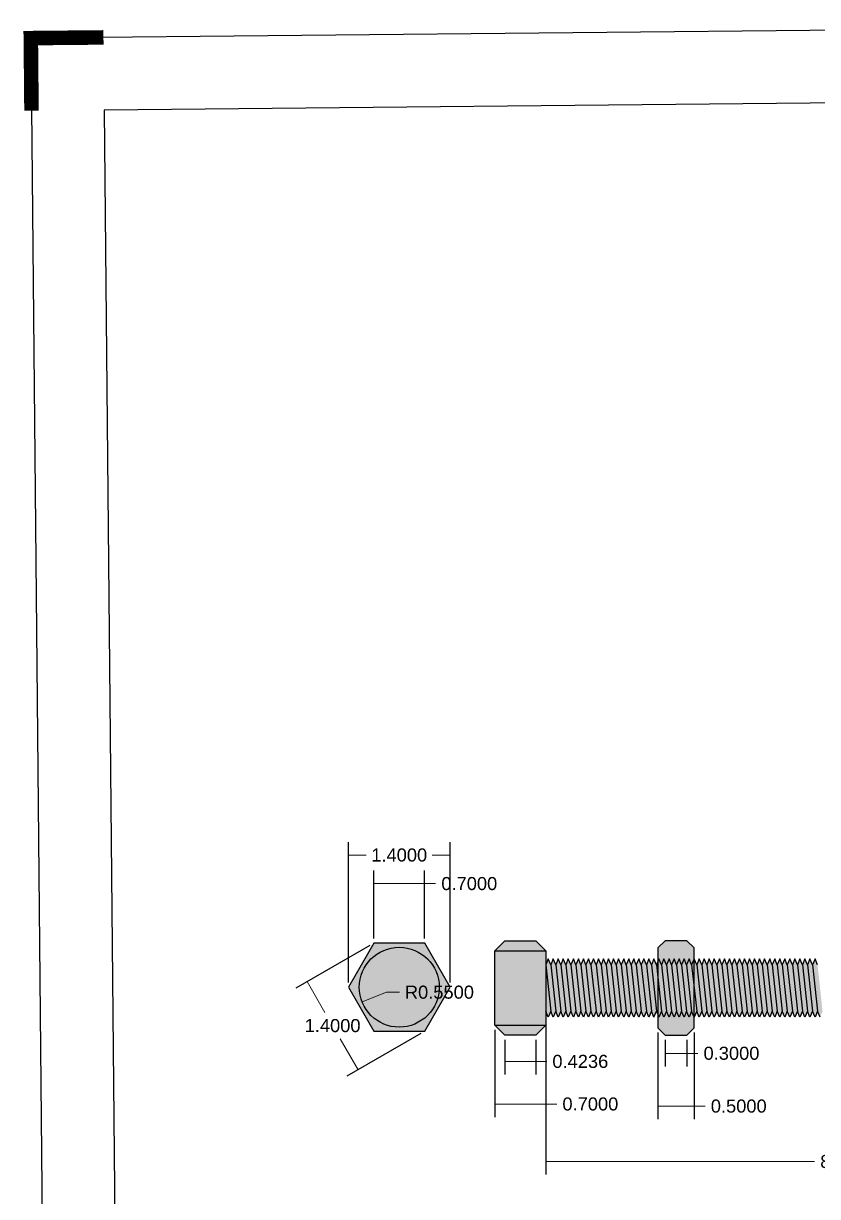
# Model space of a CAD drawing. Header units: centimetres. Extents: x 6.3 to 42.6, y 4.1 to 38.4.
# Drawn here: x 21.15 to 32.08, y 22.16 to 38.31 of the extents above; entities that cross this region are included whole.
import ezdxf

# ---------------------------------------------------------------- set-up
doc = ezdxf.new("R2010")
doc.units = ezdxf.units.CM
doc.header["$MEASUREMENT"] = 0
doc.linetypes.add('ACAD_ISO02W100', pattern=[15, 12, -3])
doc.styles.add('Annotative', font='arial.ttf')
doc.dimstyles.new('Copy of Standard', dxfattribs={"dimtxt": 0.18, "dimasz": 0.15, "dimexe": 0.18, "dimexo": 0.0625, "dimgap": 0.09, "dimtad": 0, "dimtih": 1, "dimtoh": 1, "dimdec": 4, "dimzin": 0, "dimdsep": 46, "dimtxsty": 'Annotative', "dimblk": 'NONE', "dimcen": 0.09, "dimclrd": 256, "dimclre": 256, "dimclrt": 256, "dimadec": 0, "dimazin": 0, "dimtfac": 1, "dimtdec": 4, "dimtofl": 0, "dimtmove": 0, "dimatfit": 3, "dimldrblk": 'NONE', "dimfxl": 1, "dimtfillclr": 5, "dimtolj": 1, "dimtzin": 0, "dimlwd": 13, "dimarcsym": 0})

# ---------------------------------------------------------------- blocks, each defined once
blk = doc.blocks.new('*D10')
at = {"color": 133, "lineweight": -2, "transparency": 16777216}
for p, q in [((28.336, 24.649), (28.336, 22.461)), ((36.336, 24.568), (36.336, 22.461))]:
    blk.add_line(p, q, dxfattribs=at)
at = {"color": 21, "lineweight": 13, "transparency": 16777216}
for p, q in [((28.336, 22.641), (32.034, 22.641)), ((36.336, 22.641), (32.96, 22.641))]:
    blk.add_line(p, q, dxfattribs=at)
at = {"layer": 'Defpoints', "color": 0, "lineweight": -3, "transparency": 16777216}
for p in [(28.336, 24.711), (36.336, 24.631), (36.336, 22.641)]:
    blk.add_point(p, dxfattribs=at)
at = {"color": 13, "transparency": 16777216, "insert": (32.497, 22.641), "char_height": 0.18, "attachment_point": 5, "style": 'Annotative'}
blk.add_mtext('\\A1;8.0000', dxfattribs=at)
blk = doc.blocks.new('_None')
blk = doc.blocks.new('*D12')
at = {"color": 133, "lineweight": -2, "transparency": 16777216}
for p, q in [((27.636, 24.456), (27.636, 23.253)), ((28.336, 24.456), (28.336, 23.253))]:
    blk.add_line(p, q, dxfattribs=at)
at = {"color": 21, "lineweight": 13, "transparency": 16777216}
for p, q in [((27.636, 23.433), (28.336, 23.433)), ((28.336, 23.433), (28.486, 23.433))]:
    blk.add_line(p, q, dxfattribs=at)
at = {"layer": 'Defpoints', "color": 0, "lineweight": -3, "transparency": 16777216}
for p in [(27.636, 24.519), (28.336, 24.519), (28.336, 23.433)]:
    blk.add_point(p, dxfattribs=at)
at = {"color": 13, "transparency": 16777216, "insert": (28.949, 23.433), "char_height": 0.18, "attachment_point": 5, "style": 'Annotative'}
blk.add_mtext('\\A1;0.7000', dxfattribs=at)
blk = doc.blocks.new('*D13')
at = {"color": 133, "lineweight": -2, "transparency": 16777216}
for p, q in [((29.978, 24.319), (29.978, 23.951)), ((30.278, 24.319), (30.278, 23.951))]:
    blk.add_line(p, q, dxfattribs=at)
at = {"color": 21, "lineweight": 13, "transparency": 16777216}
for p, q in [((29.978, 24.131), (30.278, 24.131)), ((30.278, 24.131), (30.428, 24.131))]:
    blk.add_line(p, q, dxfattribs=at)
at = {"layer": 'Defpoints', "color": 0, "lineweight": -3, "transparency": 16777216}
for p in [(29.978, 24.381), (30.278, 24.381), (30.278, 24.131)]:
    blk.add_point(p, dxfattribs=at)
at = {"color": 13, "transparency": 16777216, "insert": (30.891, 24.131), "char_height": 0.18, "attachment_point": 5, "style": 'Annotative'}
blk.add_mtext('\\A1;0.3000', dxfattribs=at)
blk = doc.blocks.new('*D14')
at = {"color": 133, "lineweight": -2, "transparency": 16777216}
for p, q in [((27.774, 24.318), (27.774, 23.839)), ((28.198, 24.318), (28.198, 23.839))]:
    blk.add_line(p, q, dxfattribs=at)
at = {"color": 21, "lineweight": 13, "transparency": 16777216}
for p, q in [((27.774, 24.019), (28.198, 24.019)), ((28.198, 24.019), (28.348, 24.019))]:
    blk.add_line(p, q, dxfattribs=at)
at = {"layer": 'Defpoints', "color": 0, "lineweight": -3, "transparency": 16777216}
for p in [(27.774, 24.381), (28.198, 24.381), (28.198, 24.019)]:
    blk.add_point(p, dxfattribs=at)
at = {"color": 13, "transparency": 16777216, "insert": (28.811, 24.019), "char_height": 0.18, "attachment_point": 5, "style": 'Annotative'}
blk.add_mtext('\\A1;0.4236', dxfattribs=at)
blk = doc.blocks.new('*D15')
at = {"color": 133, "lineweight": -2, "transparency": 16777216}
for p, q in [((25.619, 25.104), (25.619, 27.04)), ((27.019, 25.104), (27.019, 27.04))]:
    blk.add_line(p, q, dxfattribs=at)
at = {"color": 21, "lineweight": 13, "transparency": 16777216}
for p, q in [((25.619, 26.86), (25.865, 26.86)), ((27.019, 26.86), (26.774, 26.86))]:
    blk.add_line(p, q, dxfattribs=at)
at = {"layer": 'Defpoints', "color": 0, "lineweight": -3, "transparency": 16777216}
for p in [(27.019, 26.86), (25.619, 25.041), (27.019, 25.041)]:
    blk.add_point(p, dxfattribs=at)
at = {"color": 13, "transparency": 16777216, "insert": (26.319, 26.86), "char_height": 0.18, "attachment_point": 5, "style": 'Annotative'}
blk.add_mtext('\\A1;1.4000', dxfattribs=at)
blk = doc.blocks.new('*D16')
at = {"color": 133, "lineweight": -2, "transparency": 16777216}
for p, q in [((25.969, 25.71), (25.969, 26.647)), ((26.669, 25.71), (26.669, 26.647))]:
    blk.add_line(p, q, dxfattribs=at)
at = {"color": 21, "lineweight": 13, "transparency": 16777216}
for p, q in [((25.969, 26.467), (26.669, 26.467)), ((26.669, 26.467), (26.819, 26.467))]:
    blk.add_line(p, q, dxfattribs=at)
at = {"layer": 'Defpoints', "color": 0, "lineweight": -3, "transparency": 16777216}
for p in [(26.669, 26.467), (25.969, 25.648), (26.669, 25.648)]:
    blk.add_point(p, dxfattribs=at)
at = {"color": 13, "transparency": 16777216, "insert": (27.283, 26.467), "char_height": 0.18, "attachment_point": 5, "style": 'Annotative'}
blk.add_mtext('\\A1;0.7000', dxfattribs=at)
blk = doc.blocks.new('*D17')
at = {"color": 133, "lineweight": -2, "transparency": 16777216}
for p, q in [((25.915, 25.616), (24.896, 25.028)), ((26.615, 24.404), (25.596, 23.815))]:
    blk.add_line(p, q, dxfattribs=at)
at = {"color": 21, "lineweight": 13, "transparency": 16777216}
for p, q in [((25.052, 25.118), (25.297, 24.694)), ((25.752, 23.905), (25.507, 24.33))]:
    blk.add_line(p, q, dxfattribs=at)
at = {"layer": 'Defpoints', "color": 0, "lineweight": -3, "transparency": 16777216}
for p in [(25.969, 25.648), (26.669, 24.435), (25.752, 23.905)]:
    blk.add_point(p, dxfattribs=at)
at = {"color": 13, "transparency": 16777216, "insert": (25.402, 24.512), "char_height": 0.18, "attachment_point": 5, "style": 'Annotative'}
blk.add_mtext('\\A1;1.4000', dxfattribs=at)
blk = doc.blocks.new('*D18')
at = {"color": 21, "lineweight": 13, "transparency": 16777216}
for p, q in [((26.143, 24.972), (25.808, 24.839)), ((26.323, 24.972), (26.143, 24.972))]:
    blk.add_line(p, q, dxfattribs=at)
at = {"layer": 'Defpoints', "color": 0, "lineweight": -3, "transparency": 16777216}
for p in [(26.319, 25.041), (25.808, 24.839)]:
    blk.add_point(p, dxfattribs=at)
at = {"color": 13, "transparency": 16777216, "insert": (26.872, 24.972), "char_height": 0.18, "attachment_point": 5, "style": 'Annotative'}
blk.add_mtext('\\A1;R0.5500', dxfattribs=at)
blk = doc.blocks.new('*D19')
at = {"color": 133, "lineweight": -2, "transparency": 16777216}
for p, q in [((29.878, 24.419), (29.878, 23.224)), ((30.378, 24.419), (30.378, 23.224))]:
    blk.add_line(p, q, dxfattribs=at)
at = {"color": 21, "lineweight": 13, "transparency": 16777216}
for p, q in [((29.878, 23.404), (30.378, 23.404)), ((30.378, 23.404), (30.528, 23.404))]:
    blk.add_line(p, q, dxfattribs=at)
at = {"layer": 'Defpoints', "color": 0, "lineweight": -3, "transparency": 16777216}
for p in [(29.878, 24.481), (30.378, 24.481), (30.378, 23.404)]:
    blk.add_point(p, dxfattribs=at)
at = {"color": 13, "transparency": 16777216, "insert": (30.991, 23.404), "char_height": 0.18, "attachment_point": 5, "style": 'Annotative'}
blk.add_mtext('\\A1;0.5000', dxfattribs=at)

msp = doc.modelspace()

# ---------------------------------------------------------------- hatches: boundary and pattern name
at = {"transparency": 33554687}
h = msp.add_hatch(color=256, dxfattribs=at)
h.set_gradient(color1=(63, 64, 64), color2=(171, 171, 171), name='INVCYLINDER')
h.paths.add_polyline_path([(28.33599, 25.54244), (28.3359, 25.54253), (27.63599, 25.54253), (27.63599, 24.51884), (28.33599, 24.51884)])
h.paths.add_polyline_path([(28.19779, 25.68064), (27.77419, 25.68064), (27.63599, 25.54253), (28.3359, 25.54253)])
h.paths.add_polyline_path([(28.33599, 24.51884), (27.63599, 24.51884), (27.77419, 24.38064), (28.19779, 24.38064)])
h.paths.add_polyline_path([(27.0194, 25.04143), (26.6694, 25.64765), (25.9694, 25.64765), (25.6194, 25.04143), (25.9694, 24.43522), (26.6694, 24.43522)])
h.paths.add_polyline_path([(25.7694, 25.04143, -1), (26.8694, 25.04143, -1)], flags=16)
h.paths.add_polyline_path([(26.8694, 25.04143, 1), (25.7694, 25.04143, 1)], flags=0)
h.paths.add_polyline_path([(26.79442, 24.84395), (27.65354, 24.84395), (27.65354, 25.21488), (26.79442, 25.21488)], flags=9)
h.paths.add_polyline_path([(25.88217, 24.85468), (26.74128, 24.85468), (26.74128, 25.22561), (25.88217, 25.22561)], flags=8)
h = msp.add_hatch(color=256, dxfattribs=at)
h.set_gradient(color1=(63, 64, 64), color2=(171, 171, 171), name='INVCYLINDER')
h.paths.add_polyline_path([(27.63599, 24.51884), (27.77419, 24.38064), (28.19779, 24.38064), (28.33599, 24.51884), (28.33599, 25.54244), (28.19779, 25.68064), (27.77419, 25.68064), (27.63599, 25.54253)])
h.paths.add_polyline_path([(25.7694, 25.04143, 1), (26.8694, 25.04143, 1)], flags=0)
h.paths.add_polyline_path([(26.6694, 25.64765), (25.9694, 25.64765), (25.6194, 25.04143), (25.9694, 24.43522), (26.6694, 24.43522), (27.0194, 25.04143)])
h.paths.add_polyline_path([(26.8694, 25.04143, -1), (25.7694, 25.04143, -1)], flags=16)
h.paths.add_polyline_path([(25.88217, 24.85468), (26.74128, 24.85468), (26.74128, 25.22561), (25.88217, 25.22561)], flags=8)
h.paths.add_polyline_path([(26.79442, 24.84395), (27.65354, 24.84395), (27.65354, 25.21488), (26.79442, 25.21488)], flags=9)
h = msp.add_hatch(color=256, dxfattribs=at)
h.set_gradient(color1=(63, 64, 64), color2=(171, 171, 171), name='INVCYLINDER')
h.paths.add_polyline_path([(27.63599, 24.51884), (27.77419, 24.38064), (28.19779, 24.38064), (28.33599, 24.51884), (28.33599, 25.54244), (28.19779, 25.68064), (27.77419, 25.68064), (27.63599, 25.54253)])
h.paths.add_polyline_path([(26.6694, 25.64765), (25.9694, 25.64765), (25.6194, 25.04143), (25.9694, 24.43522), (26.6694, 24.43522), (27.0194, 25.04143)])
h.paths.add_polyline_path([(26.8694, 25.04143, -1), (25.7694, 25.04143, -1)], flags=16)
h.paths.add_polyline_path([(26.79442, 24.84395), (27.65354, 24.84395), (27.65354, 25.21488), (26.79442, 25.21488)], flags=9)
h = msp.add_hatch(color=256, dxfattribs=at)
h.set_gradient(color1=(63, 64, 64), color2=(171, 171, 171), name='INVCYLINDER')
h.paths.add_polyline_path([(27.63599, 24.51884), (27.77419, 24.38064), (28.19779, 24.38064), (28.33599, 24.51884), (28.33599, 25.54244), (28.19779, 25.68064), (27.77419, 25.68064), (27.63599, 25.54253)])
h = msp.add_hatch(color=256, dxfattribs=at)
h.set_gradient(color1=(77, 77, 77), color2=(199, 200, 202), name='INVCYLINDER')
h.paths.add_polyline_path([(30.37774, 25.58114), (30.27774, 25.68114), (29.97774, 25.68114), (29.87774, 25.58114), (29.87774, 24.48114), (29.97774, 24.38114), (30.27774, 24.38114), (30.37848, 24.48153)])
h = msp.add_hatch(color=256, dxfattribs=at)
h.set_gradient(color1=(63, 64, 64), color2=(171, 171, 171), name='INVCYLINDER')
h.paths.add_polyline_path([(26.8694, 25.04143, 1), (25.7694, 25.04143, 1)], flags=0)
h.paths.add_polyline_path([(26.6694, 25.64765), (25.9694, 25.64765), (25.6194, 25.04143), (25.9694, 24.43522), (26.6694, 24.43522), (27.0194, 25.04143)])
h.paths.add_polyline_path([(26.8694, 25.04143, -1), (25.7694, 25.04143, -1)], flags=16)
h = msp.add_hatch(color=256, dxfattribs=at)
h.set_gradient(color1=(77, 77, 77), color2=(199, 200, 202), name='INVCYLINDER')
h.paths.add_polyline_path([(28.4032, 25.35064), (28.36856, 25.43064), (28.33599, 25.35064), (28.4032, 24.71064), (28.43784, 24.63064), (28.47248, 24.71064)])
h = msp.add_hatch(color=256, dxfattribs=at)
h.set_gradient(color1=(77, 77, 77), color2=(199, 200, 202), name='INVCYLINDER')
h.paths.add_polyline_path([(28.47248, 25.35064), (28.43784, 25.43064), (28.4032, 25.35064), (28.47248, 24.71064), (28.50712, 24.63064), (28.54176, 24.71064)])
h = msp.add_hatch(color=256, dxfattribs=at)
h.set_gradient(color1=(77, 77, 77), color2=(199, 200, 202), name='INVCYLINDER')
h.paths.add_polyline_path([(28.54176, 25.35064), (28.50712, 25.43064), (28.47248, 25.35064), (28.54176, 24.71064), (28.57641, 24.63064), (28.61105, 24.71064)])
h = msp.add_hatch(color=256, dxfattribs=at)
h.set_gradient(color1=(77, 77, 77), color2=(199, 200, 202), name='INVCYLINDER')
h.paths.add_polyline_path([(28.61105, 25.35064), (28.57641, 25.43064), (28.54176, 25.35064), (28.61105, 24.71064), (28.64569, 24.63064), (28.68033, 24.71064)])
h = msp.add_hatch(color=256, dxfattribs=at)
h.set_gradient(color1=(77, 77, 77), color2=(199, 200, 202), name='INVCYLINDER')
h.paths.add_polyline_path([(28.68033, 25.35064), (28.64569, 25.43064), (28.61105, 25.35064), (28.68033, 24.71064), (28.71497, 24.63064), (28.74961, 24.71064)])
h = msp.add_hatch(color=256, dxfattribs=at)
h.set_gradient(color1=(77, 77, 77), color2=(199, 200, 202), name='INVCYLINDER')
h.paths.add_polyline_path([(28.74961, 25.35064), (28.71497, 25.43064), (28.68033, 25.35064), (28.74961, 24.71064), (28.78425, 24.63064), (28.81889, 24.71064)])
h = msp.add_hatch(color=256, dxfattribs=at)
h.set_gradient(color1=(77, 77, 77), color2=(199, 200, 202), name='INVCYLINDER')
h.paths.add_polyline_path([(28.81889, 24.71064), (28.85353, 24.63064), (28.88817, 24.71064), (28.81889, 25.35064), (28.78425, 25.43064), (28.74961, 25.35064)])
h = msp.add_hatch(color=256, dxfattribs=at)
h.set_gradient(color1=(77, 77, 77), color2=(199, 200, 202), name='INVCYLINDER')
h.paths.add_polyline_path([(28.88817, 24.71064), (28.92282, 24.63064), (28.95746, 24.71064), (28.88817, 25.35064), (28.85353, 25.43064), (28.81889, 25.35064)])
h = msp.add_hatch(color=256, dxfattribs=at)
h.set_gradient(color1=(77, 77, 77), color2=(199, 200, 202), name='INVCYLINDER')
h.paths.add_polyline_path([(28.95746, 24.71064), (28.9921, 24.63064), (29.02674, 24.71064), (28.95746, 25.35064), (28.92282, 25.43064), (28.88817, 25.35064)])
h = msp.add_hatch(color=256, dxfattribs=at)
h.set_gradient(color1=(77, 77, 77), color2=(199, 200, 202), name='INVCYLINDER')
h.paths.add_polyline_path([(29.02674, 24.71064), (29.06138, 24.63064), (29.09602, 24.71064), (29.02674, 25.35064), (28.9921, 25.43064), (28.95746, 25.35064)])
h = msp.add_hatch(color=256, dxfattribs=at)
h.set_gradient(color1=(77, 77, 77), color2=(199, 200, 202), name='INVCYLINDER')
h.paths.add_polyline_path([(29.09602, 25.35064), (29.06138, 25.43064), (29.02674, 25.35064), (29.09602, 24.71064), (29.13066, 24.63064), (29.1653, 24.71064)])
h = msp.add_hatch(color=256, dxfattribs=at)
h.set_gradient(color1=(77, 77, 77), color2=(199, 200, 202), name='INVCYLINDER')
h.paths.add_polyline_path([(29.1653, 25.35064), (29.13066, 25.43064), (29.09602, 25.35064), (29.1653, 24.71064), (29.19994, 24.63064), (29.23458, 24.71064)])
h = msp.add_hatch(color=256, dxfattribs=at)
h.set_gradient(color1=(77, 77, 77), color2=(199, 200, 202), name='INVCYLINDER')
h.paths.add_polyline_path([(29.23458, 25.35064), (29.19994, 25.43064), (29.1653, 25.35064), (29.23458, 24.71064), (29.26923, 24.63064), (29.30387, 24.71064)])
h = msp.add_hatch(color=256, dxfattribs=at)
h.set_gradient(color1=(77, 77, 77), color2=(199, 200, 202), name='INVCYLINDER')
h.paths.add_polyline_path([(29.30387, 24.71064), (29.33851, 24.63064), (29.37315, 24.71064), (29.30387, 25.35064), (29.26923, 25.43064), (29.23458, 25.35064)])
h = msp.add_hatch(color=256, dxfattribs=at)
h.set_gradient(color1=(77, 77, 77), color2=(199, 200, 202), name='INVCYLINDER')
h.paths.add_polyline_path([(29.37315, 24.71064), (29.40779, 24.63064), (29.44243, 24.71064), (29.37315, 25.35064), (29.33851, 25.43064), (29.30387, 25.35064)])
h = msp.add_hatch(color=256, dxfattribs=at)
h.set_gradient(color1=(77, 77, 77), color2=(199, 200, 202), name='INVCYLINDER')
h.paths.add_polyline_path([(29.44243, 24.71064), (29.47707, 24.63064), (29.51171, 24.71064), (29.44243, 25.35064), (29.40779, 25.43064), (29.37315, 25.35064)])
h = msp.add_hatch(color=256, dxfattribs=at)
h.set_gradient(color1=(77, 77, 77), color2=(199, 200, 202), name='INVCYLINDER')
h.paths.add_polyline_path([(29.51171, 25.35064), (29.47707, 25.43064), (29.44243, 25.35064), (29.51171, 24.71064), (29.54635, 24.63064), (29.58099, 24.71064)])
h = msp.add_hatch(color=256, dxfattribs=at)
h.set_gradient(color1=(77, 77, 77), color2=(199, 200, 202), name='INVCYLINDER')
h.paths.add_polyline_path([(29.58099, 25.35064), (29.54635, 25.43064), (29.51171, 25.35064), (29.58099, 24.71064), (29.61564, 24.63064), (29.65028, 24.71064)])
h = msp.add_hatch(color=256, dxfattribs=at)
h.set_gradient(color1=(77, 77, 77), color2=(199, 200, 202), name='INVCYLINDER')
h.paths.add_polyline_path([(29.65028, 25.35064), (29.61564, 25.43064), (29.58099, 25.35064), (29.65028, 24.71064), (29.68492, 24.63064), (29.71956, 24.71064)])
h = msp.add_hatch(color=256, dxfattribs=at)
h.set_gradient(color1=(77, 77, 77), color2=(199, 200, 202), name='INVCYLINDER')
h.paths.add_polyline_path([(29.71956, 25.35064), (29.68492, 25.43064), (29.65028, 25.35064), (29.71956, 24.71064), (29.7542, 24.63064), (29.78884, 24.71064)])
h = msp.add_hatch(color=256, dxfattribs=at)
h.set_gradient(color1=(77, 77, 77), color2=(199, 200, 202), name='INVCYLINDER')
h.paths.add_polyline_path([(29.78884, 25.35064), (29.7542, 25.43064), (29.71956, 25.35064), (29.78884, 24.71064), (29.82348, 24.63064), (29.85812, 24.71064)])
at = {"lineweight": -3, "transparency": 33554687}
h = msp.add_hatch(color=256, dxfattribs=at)
h.set_gradient(color1=(77, 77, 77), color2=(199, 200, 202), name='INVCYLINDER')
h.paths.add_polyline_path([(29.85812, 25.35064), (29.82348, 25.43064), (29.78884, 25.35064), (29.85812, 24.71064), (29.87774, 24.66534), (29.87774, 25.16944)])
at = {"transparency": 33554687}
h = msp.add_hatch(color=256, dxfattribs=at)
h.set_gradient(color1=(77, 77, 77), color2=(199, 200, 202), name='INVCYLINDER')
h.paths.add_polyline_path([(29.87774, 25.39594), (29.85812, 25.35064), (29.87774, 25.16944)])
h = msp.add_hatch(color=256, dxfattribs=at)
h.set_gradient(color1=(77, 77, 77), color2=(199, 200, 202), name='INVCYLINDER')
h.paths.add_polyline_path([(30.41238, 24.71064), (30.44702, 24.63064), (30.48166, 24.71064), (30.41238, 25.35064), (30.37816, 25.42966), (30.37816, 25.02672)])
h = msp.add_hatch(color=256, dxfattribs=at)
h.set_gradient(color1=(77, 77, 77), color2=(199, 200, 202), name='INVCYLINDER')
h.paths.add_polyline_path([(30.48166, 25.35064), (30.44702, 25.43064), (30.41238, 25.35064), (30.48166, 24.71064), (30.5163, 24.63064), (30.55094, 24.71064)])
h = msp.add_hatch(color=256, dxfattribs=at)
h.set_gradient(color1=(77, 77, 77), color2=(199, 200, 202), name='INVCYLINDER')
h.paths.add_polyline_path([(30.55094, 25.35064), (30.5163, 25.43064), (30.48166, 25.35064), (30.55094, 24.71064), (30.58558, 24.63064), (30.62023, 24.71064)])
h = msp.add_hatch(color=256, dxfattribs=at)
h.set_gradient(color1=(77, 77, 77), color2=(199, 200, 202), name='INVCYLINDER')
h.paths.add_polyline_path([(30.62023, 25.35064), (30.58558, 25.43064), (30.55094, 25.35064), (30.62023, 24.71064), (30.65487, 24.63064), (30.68951, 24.71064)])
h = msp.add_hatch(color=256, dxfattribs=at)
h.set_gradient(color1=(77, 77, 77), color2=(199, 200, 202), name='INVCYLINDER')
h.paths.add_polyline_path([(30.68951, 25.35064), (30.65487, 25.43064), (30.62023, 25.35064), (30.68951, 24.71064), (30.72415, 24.63064), (30.75879, 24.71064)])
h = msp.add_hatch(color=256, dxfattribs=at)
h.set_gradient(color1=(77, 77, 77), color2=(199, 200, 202), name='INVCYLINDER')
h.paths.add_polyline_path([(30.75879, 25.35064), (30.72415, 25.43064), (30.68951, 25.35064), (30.75879, 24.71064), (30.79343, 24.63064), (30.82807, 24.71064)])
h = msp.add_hatch(color=256, dxfattribs=at)
h.set_gradient(color1=(77, 77, 77), color2=(199, 200, 202), name='INVCYLINDER')
h.paths.add_polyline_path([(30.82807, 25.35064), (30.79343, 25.43064), (30.75879, 25.35064), (30.82807, 24.71064), (30.86271, 24.63064), (30.89735, 24.71064)])
h = msp.add_hatch(color=256, dxfattribs=at)
h.set_gradient(color1=(77, 77, 77), color2=(199, 200, 202), name='INVCYLINDER')
h.paths.add_polyline_path([(30.89735, 24.71064), (30.93199, 24.63064), (30.96664, 24.71064), (30.89735, 25.35064), (30.86271, 25.43064), (30.82807, 25.35064)])
h = msp.add_hatch(color=256, dxfattribs=at)
h.set_gradient(color1=(77, 77, 77), color2=(199, 200, 202), name='INVCYLINDER')
h.paths.add_polyline_path([(30.96664, 25.35064), (30.93199, 25.43064), (30.89735, 25.35064), (30.96664, 24.71064), (31.00128, 24.63064), (31.03592, 24.71064)])
h = msp.add_hatch(color=256, dxfattribs=at)
h.set_gradient(color1=(77, 77, 77), color2=(199, 200, 202), name='INVCYLINDER')
h.paths.add_polyline_path([(31.03592, 25.35064), (31.00128, 25.43064), (30.96664, 25.35064), (31.03592, 24.71064), (31.07056, 24.63064), (31.1052, 24.71064)])
h = msp.add_hatch(color=256, dxfattribs=at)
h.set_gradient(color1=(77, 77, 77), color2=(199, 200, 202), name='INVCYLINDER')
h.paths.add_polyline_path([(31.1052, 25.35064), (31.07056, 25.43064), (31.03592, 25.35064), (31.1052, 24.71064), (31.13984, 24.63064), (31.17448, 24.71064)])
h = msp.add_hatch(color=256, dxfattribs=at)
h.set_gradient(color1=(77, 77, 77), color2=(199, 200, 202), name='INVCYLINDER')
h.paths.add_polyline_path([(31.17448, 25.35064), (31.13984, 25.43064), (31.1052, 25.35064), (31.17448, 24.71064), (31.20912, 24.63064), (31.24376, 24.71064)])
h = msp.add_hatch(color=256, dxfattribs=at)
h.set_gradient(color1=(77, 77, 77), color2=(199, 200, 202), name='INVCYLINDER')
h.paths.add_polyline_path([(31.24376, 25.35064), (31.20912, 25.43064), (31.17448, 25.35064), (31.24376, 24.71064), (31.2784, 24.63064), (31.31305, 24.71064)])
h = msp.add_hatch(color=256, dxfattribs=at)
h.set_gradient(color1=(77, 77, 77), color2=(199, 200, 202), name='INVCYLINDER')
h.paths.add_polyline_path([(31.31305, 24.71064), (31.34769, 24.63064), (31.38233, 24.71064), (31.31305, 25.35064), (31.2784, 25.43064), (31.24376, 25.35064)])
h = msp.add_hatch(color=256, dxfattribs=at)
h.set_gradient(color1=(77, 77, 77), color2=(199, 200, 202), name='INVCYLINDER')
h.paths.add_polyline_path([(31.38233, 25.35064), (31.34769, 25.43064), (31.31305, 25.35064), (31.38233, 24.71064), (31.41697, 24.63064), (31.45161, 24.71064)])
h = msp.add_hatch(color=256, dxfattribs=at)
h.set_gradient(color1=(77, 77, 77), color2=(199, 200, 202), name='INVCYLINDER')
h.paths.add_polyline_path([(31.45161, 25.35064), (31.41697, 25.43064), (31.38233, 25.35064), (31.45161, 24.71064), (31.48625, 24.63064), (31.52089, 24.71064)])
h = msp.add_hatch(color=256, dxfattribs=at)
h.set_gradient(color1=(77, 77, 77), color2=(199, 200, 202), name='INVCYLINDER')
h.paths.add_polyline_path([(31.52089, 25.35064), (31.48625, 25.43064), (31.45161, 25.35064), (31.52089, 24.71064), (31.55553, 24.63064), (31.59017, 24.71064)])
h = msp.add_hatch(color=256, dxfattribs=at)
h.set_gradient(color1=(77, 77, 77), color2=(199, 200, 202), name='INVCYLINDER')
h.paths.add_polyline_path([(31.59017, 25.35064), (31.55553, 25.43064), (31.52089, 25.35064), (31.59017, 24.71064), (31.62481, 24.63064), (31.65946, 24.71064)])
h = msp.add_hatch(color=256, dxfattribs=at)
h.set_gradient(color1=(77, 77, 77), color2=(199, 200, 202), name='INVCYLINDER')
h.paths.add_polyline_path([(31.65946, 25.35064), (31.62481, 25.43064), (31.59017, 25.35064), (31.65946, 24.71064), (31.6941, 24.63064), (31.72874, 24.71064)])
h = msp.add_hatch(color=256, dxfattribs=at)
h.set_gradient(color1=(77, 77, 77), color2=(199, 200, 202), name='INVCYLINDER')
h.paths.add_polyline_path([(31.72874, 25.35064), (31.6941, 25.43064), (31.65946, 25.35064), (31.72874, 24.71064), (31.76338, 24.63064), (31.79802, 24.71064)])
h = msp.add_hatch(color=256, dxfattribs=at)
h.set_gradient(color1=(77, 77, 77), color2=(199, 200, 202), name='INVCYLINDER')
h.paths.add_polyline_path([(31.79802, 25.35064), (31.76338, 25.43064), (31.72874, 25.35064), (31.79802, 24.71064), (31.83266, 24.63064), (31.8673, 24.71064)])
h = msp.add_hatch(color=256, dxfattribs=at)
h.set_gradient(color1=(77, 77, 77), color2=(199, 200, 202), name='INVCYLINDER')
h.paths.add_polyline_path([(31.8673, 25.35064), (31.83266, 25.43064), (31.79802, 25.35064), (31.8673, 24.71064), (31.90194, 24.63064), (31.93658, 24.71064)])
h = msp.add_hatch(color=256, dxfattribs=at)
h.set_gradient(color1=(77, 77, 77), color2=(199, 200, 202), name='INVCYLINDER')
h.paths.add_polyline_path([(31.93658, 25.35064), (31.90194, 25.43064), (31.8673, 25.35064), (31.93658, 24.71064), (31.97122, 24.63064), (32.00587, 24.71064)])
h = msp.add_hatch(color=256, dxfattribs=at)
h.set_gradient(color1=(77, 77, 77), color2=(199, 200, 202), name='INVCYLINDER')
h.paths.add_polyline_path([(32.00587, 25.35064), (31.97122, 25.43064), (31.93658, 25.35064), (32.00587, 24.71064), (32.04051, 24.63064), (32.07515, 24.71064)])
h = msp.add_hatch(color=256, dxfattribs=at)
h.set_gradient(color1=(77, 77, 77), color2=(199, 200, 202), name='INVCYLINDER')
h.paths.add_polyline_path([(32.07515, 25.35064), (32.04051, 25.43064), (32.00587, 25.35064), (32.07515, 24.71064), (32.10979, 24.63064), (32.14443, 24.71064)])
at = {"linetype": 'ACAD_ISO02W100', "lineweight": 200, "ltscale": 2, "transparency": 33554687}
h = msp.add_hatch(color=256, dxfattribs=at)
h.set_gradient(color1=(77, 77, 77), color2=(199, 200, 202), name='INVCYLINDER')
h.paths.add_polyline_path([(28.33599, 24.71114), (28.36856, 24.63064), (28.4032, 24.71064), (28.33599, 25.35064)])
at = {"transparency": 33554687}
h = msp.add_hatch(color=256, dxfattribs=at)
h.set_gradient(color1=(77, 77, 77), color2=(199, 200, 202), name='INVCYLINDER')
h.paths.add_polyline_path([(30.37774, 24.63064), (30.41238, 24.71064), (30.37774, 25.03064)])

# ---------------------------------------------------------------- linework, layer by layer
for p, q in [((27.77419, 25.68064), (27.77419, 25.68064)), ((28.33599, 25.35064), (28.4032, 24.71064)), ((28.4032, 25.35064), (28.47248, 24.71064)), ((28.47248, 25.35064), (28.54176, 24.71064)), ((28.54176, 25.35064), (28.61105, 24.71064)), ((28.61105, 25.35064), (28.68033, 24.71064)), ((28.68033, 25.35064), (28.74961, 24.71064)), ((28.74961, 25.35064), (28.81889, 24.71064)), ((28.81889, 25.35064), (28.88817, 24.71064)), ((28.88817, 25.35064), (28.95746, 24.71064)), ((28.95746, 25.35064), (29.02674, 24.71064)), ((29.02674, 25.35064), (29.09602, 24.71064)), ((29.09602, 25.35064), (29.1653, 24.71064)), ((29.1653, 25.35064), (29.23458, 24.71064)), ((29.23458, 25.35064), (29.30387, 24.71064)), ((29.30387, 25.35064), (29.37315, 24.71064)), ((29.37315, 25.35064), (29.44243, 24.71064)), ((29.44243, 25.35064), (29.51171, 24.71064)), ((29.51171, 25.35064), (29.58099, 24.71064)), ((29.58099, 25.35064), (29.65028, 24.71064)), ((29.65028, 25.35064), (29.71956, 24.71064)), ((29.71956, 25.35064), (29.78884, 24.71064)), ((29.78884, 25.35064), (29.85812, 24.71064)), ((30.41238, 25.35064), (30.48166, 24.71064)), ((30.48166, 25.35064), (30.55094, 24.71064)), ((30.55094, 25.35064), (30.62023, 24.71064)), ((30.62023, 25.35064), (30.68951, 24.71064)), ((30.68951, 25.35064), (30.75879, 24.71064)), ((30.75879, 25.35064), (30.82807, 24.71064)), ((30.82807, 25.35064), (30.89735, 24.71064)), ((30.89735, 25.35064), (30.96664, 24.71064)), ((30.96664, 25.35064), (31.03592, 24.71064)), ((31.03592, 25.35064), (31.1052, 24.71064)), ((31.1052, 25.35064), (31.17448, 24.71064)), ((31.17448, 25.35064), (31.24376, 24.71064)), ((31.24376, 25.35064), (31.31305, 24.71064)), ((31.31305, 25.35064), (31.38233, 24.71064)), ((31.38233, 25.35064), (31.45161, 24.71064)), ((31.45161, 25.35064), (31.52089, 24.71064)), ((31.52089, 25.35064), (31.59017, 24.71064)), ((31.59017, 25.35064), (31.65946, 24.71064)), ((31.65946, 25.35064), (31.72874, 24.71064)), ((31.72874, 25.35064), (31.79802, 24.71064)), ((31.79802, 25.35064), (31.8673, 24.71064)), ((31.8673, 25.35064), (31.93658, 24.71064)), ((31.93658, 25.35064), (32.00587, 24.71064)), ((32.00587, 25.35064), (32.07515, 24.71064))]:
    msp.add_line(p, q)
at = {"color": 0, "linetype": 'ACAD_ISO02W100'}
for p, q in [((29.85812, 25.35064), (29.9274, 24.71064)), ((29.9274, 25.35064), (29.99669, 24.71064)), ((29.99669, 25.35064), (30.06597, 24.71064)), ((30.06597, 25.35064), (30.13525, 24.71064)), ((30.13525, 25.35064), (30.20453, 24.71064)), ((30.20453, 25.35064), (30.27382, 24.71064)), ((30.27382, 25.35064), (30.3431, 24.71064))]:
    msp.add_line(p, q, dxfattribs=at)
at = {"linetype": 'ACAD_ISO02W100', "lineweight": -3, "ltscale": 2}
for points in [[(21.53453, 8.40773), (42.53356, 8.60949), (42.2482, 38.30812), (21.24917, 38.10635)], [(22.52487, 9.41729), (41.52399, 9.59984), (41.25786, 37.29856), (22.25873, 37.11601)]]:
    msp.add_lwpolyline(points, close=True, dxfattribs=at)
at = {"lineweight": -3, "ltscale": 2, "const_width": 0.2}
msp.add_lwpolyline([(21.24917, 38.10635), (22.24913, 38.11596), (21.24917, 38.10635), (21.25878, 37.1064)], dxfattribs=at)
for points in [[(27.63599, 25.54253), (27.77419, 25.68064), (28.19779, 25.68064), (28.33599, 25.54244), (28.33599, 24.51884), (28.19779, 24.38064), (27.77419, 24.38064), (27.63599, 24.51884), (27.63599, 25.54253)], [(29.87774, 24.48114), (29.97774, 24.38114), (30.27774, 24.38114), (30.37774, 24.48114), (30.37774, 25.58114), (30.27774, 25.68114), (29.97774, 25.68114), (29.87774, 25.58114), (29.87774, 24.48114)], [(27.63599, 25.54253), (28.3359, 25.54253)], [(28.4032, 25.35064), (28.36856, 25.43064), (28.33599, 25.35064)], [(28.47248, 25.35064), (28.43784, 25.43064), (28.4032, 25.35064)], [(28.54176, 25.35064), (28.50712, 25.43064), (28.47248, 25.35064)], [(28.61105, 25.35064), (28.57641, 25.43064), (28.54176, 25.35064)], [(28.68033, 25.35064), (28.64569, 25.43064), (28.61105, 25.35064)], [(28.74961, 25.35064), (28.71497, 25.43064), (28.68033, 25.35064)], [(28.81889, 25.35064), (28.78425, 25.43064), (28.74961, 25.35064)], [(28.88817, 25.35064), (28.85353, 25.43064), (28.81889, 25.35064)], [(28.95746, 25.35064), (28.92282, 25.43064), (28.88817, 25.35064)], [(29.02674, 25.35064), (28.9921, 25.43064), (28.95746, 25.35064)], [(29.09602, 25.35064), (29.06138, 25.43064), (29.02674, 25.35064)], [(29.1653, 25.35064), (29.13066, 25.43064), (29.09602, 25.35064)], [(29.23458, 25.35064), (29.19994, 25.43064), (29.1653, 25.35064)], [(29.30387, 25.35064), (29.26923, 25.43064), (29.23458, 25.35064)], [(29.37315, 25.35064), (29.33851, 25.43064), (29.30387, 25.35064)], [(29.44243, 25.35064), (29.40779, 25.43064), (29.37315, 25.35064)], [(29.51171, 25.35064), (29.47707, 25.43064), (29.44243, 25.35064)], [(29.58099, 25.35064), (29.54635, 25.43064), (29.51171, 25.35064)], [(29.65028, 25.35064), (29.61564, 25.43064), (29.58099, 25.35064)], [(29.71956, 25.35064), (29.68492, 25.43064), (29.65028, 25.35064)], [(29.78884, 25.35064), (29.7542, 25.43064), (29.71956, 25.35064)], [(29.85812, 25.35064), (29.82348, 25.43064), (29.78884, 25.35064)], [(29.87816, 25.39692), (29.85812, 25.35064)], [(30.41238, 25.35064), (30.37774, 25.43064)], [(30.48166, 25.35064), (30.44702, 25.43064), (30.41238, 25.35064)], [(30.55094, 25.35064), (30.5163, 25.43064), (30.48166, 25.35064)], [(30.62023, 25.35064), (30.58558, 25.43064), (30.55094, 25.35064)], [(30.68951, 25.35064), (30.65487, 25.43064), (30.62023, 25.35064)], [(30.75879, 25.35064), (30.72415, 25.43064), (30.68951, 25.35064)], [(30.82807, 25.35064), (30.79343, 25.43064), (30.75879, 25.35064)], [(30.89735, 25.35064), (30.86271, 25.43064), (30.82807, 25.35064)], [(30.96664, 25.35064), (30.93199, 25.43064), (30.89735, 25.35064)], [(31.03592, 25.35064), (31.00128, 25.43064), (30.96664, 25.35064)], [(31.1052, 25.35064), (31.07056, 25.43064), (31.03592, 25.35064)], [(31.17448, 25.35064), (31.13984, 25.43064), (31.1052, 25.35064)], [(31.24376, 25.35064), (31.20912, 25.43064), (31.17448, 25.35064)], [(31.31305, 25.35064), (31.2784, 25.43064), (31.24376, 25.35064)], [(31.38233, 25.35064), (31.34769, 25.43064), (31.31305, 25.35064)], [(31.45161, 25.35064), (31.41697, 25.43064), (31.38233, 25.35064)], [(31.52089, 25.35064), (31.48625, 25.43064), (31.45161, 25.35064)], [(31.59017, 25.35064), (31.55553, 25.43064), (31.52089, 25.35064)], [(31.65946, 25.35064), (31.62481, 25.43064), (31.59017, 25.35064)], [(31.72874, 25.35064), (31.6941, 25.43064), (31.65946, 25.35064)], [(31.79802, 25.35064), (31.76338, 25.43064), (31.72874, 25.35064)], [(31.8673, 25.35064), (31.83266, 25.43064), (31.79802, 25.35064)], [(31.93658, 25.35064), (31.90194, 25.43064), (31.8673, 25.35064)], [(32.00587, 25.35064), (31.97122, 25.43064), (31.93658, 25.35064)], [(32.07515, 25.35064), (32.04051, 25.43064), (32.00587, 25.35064)], [(28.33727, 25.04143), (28.33727, 25.04143)], [(28.36856, 24.63064), (28.33599, 24.71114)], [(28.43784, 24.63064), (28.4032, 24.71064), (28.36856, 24.63064)], [(28.50712, 24.63064), (28.47248, 24.71064), (28.43784, 24.63064)], [(28.57641, 24.63064), (28.54176, 24.71064), (28.50712, 24.63064)], [(28.64569, 24.63064), (28.61105, 24.71064), (28.57641, 24.63064)], [(28.71497, 24.63064), (28.68033, 24.71064), (28.64569, 24.63064)], [(28.78425, 24.63064), (28.74961, 24.71064), (28.71497, 24.63064)], [(28.85353, 24.63064), (28.81889, 24.71064), (28.78425, 24.63064)], [(28.92282, 24.63064), (28.88817, 24.71064), (28.85353, 24.63064)], [(28.9921, 24.63064), (28.95746, 24.71064), (28.92282, 24.63064)], [(29.06138, 24.63064), (29.02674, 24.71064), (28.9921, 24.63064)], [(29.13066, 24.63064), (29.09602, 24.71064), (29.06138, 24.63064)], [(29.19994, 24.63064), (29.1653, 24.71064), (29.13066, 24.63064)], [(29.26923, 24.63064), (29.23458, 24.71064), (29.19994, 24.63064)], [(29.33851, 24.63064), (29.30387, 24.71064), (29.26923, 24.63064)], [(29.40779, 24.63064), (29.37315, 24.71064), (29.33851, 24.63064)], [(29.47707, 24.63064), (29.44243, 24.71064), (29.40779, 24.63064)], [(29.54635, 24.63064), (29.51171, 24.71064), (29.47707, 24.63064)], [(29.61564, 24.63064), (29.58099, 24.71064), (29.54635, 24.63064)], [(29.68492, 24.63064), (29.65028, 24.71064), (29.61564, 24.63064)], [(29.7542, 24.63064), (29.71956, 24.71064), (29.68492, 24.63064)], [(29.82348, 24.63064), (29.78884, 24.71064), (29.7542, 24.63064)], [(29.82348, 24.63064), (29.85812, 24.71064)], [(29.85812, 24.71064), (29.89276, 24.63064)], [(30.44702, 24.63064), (30.41238, 24.71064), (30.37774, 24.63064)], [(30.5163, 24.63064), (30.48166, 24.71064), (30.44702, 24.63064)], [(30.58558, 24.63064), (30.55094, 24.71064), (30.5163, 24.63064)], [(30.65487, 24.63064), (30.62023, 24.71064), (30.58558, 24.63064)], [(30.72415, 24.63064), (30.68951, 24.71064), (30.65487, 24.63064)], [(30.79343, 24.63064), (30.75879, 24.71064), (30.72415, 24.63064)], [(30.86271, 24.63064), (30.82807, 24.71064), (30.79343, 24.63064)], [(30.93199, 24.63064), (30.89735, 24.71064), (30.86271, 24.63064)], [(31.00128, 24.63064), (30.96664, 24.71064), (30.93199, 24.63064)], [(31.07056, 24.63064), (31.03592, 24.71064), (31.00128, 24.63064)], [(31.13984, 24.63064), (31.1052, 24.71064), (31.07056, 24.63064)], [(31.20912, 24.63064), (31.17448, 24.71064), (31.13984, 24.63064)], [(31.2784, 24.63064), (31.24376, 24.71064), (31.20912, 24.63064)], [(31.34769, 24.63064), (31.31305, 24.71064), (31.2784, 24.63064)], [(31.41697, 24.63064), (31.38233, 24.71064), (31.34769, 24.63064)], [(31.48625, 24.63064), (31.45161, 24.71064), (31.41697, 24.63064)], [(31.55553, 24.63064), (31.52089, 24.71064), (31.48625, 24.63064)], [(31.62481, 24.63064), (31.59017, 24.71064), (31.55553, 24.63064)], [(31.6941, 24.63064), (31.65946, 24.71064), (31.62481, 24.63064)], [(31.76338, 24.63064), (31.72874, 24.71064), (31.6941, 24.63064)], [(31.83266, 24.63064), (31.79802, 24.71064), (31.76338, 24.63064)], [(31.90194, 24.63064), (31.8673, 24.71064), (31.83266, 24.63064)], [(31.97122, 24.63064), (31.93658, 24.71064), (31.90194, 24.63064)], [(32.04051, 24.63064), (32.00587, 24.71064), (31.97122, 24.63064)], [(32.10979, 24.63064), (32.07515, 24.71064), (32.04051, 24.63064)], [(27.63599, 24.51884), (28.33599, 24.51884)]]:
    msp.add_lwpolyline(points)
msp.add_lwpolyline([(25.9694, 25.64765), (25.6194, 25.04143), (25.9694, 24.43522), (26.6694, 24.43522), (27.0194, 25.04143), (26.6694, 25.64765)], close=True)
at = {"color": 0, "linetype": 'ACAD_ISO02W100'}
for points in [[(29.9274, 25.35064), (29.89276, 25.43064), (29.85812, 25.35064)], [(29.99669, 25.35064), (29.96205, 25.43064), (29.9274, 25.35064)], [(30.06597, 25.35064), (30.03133, 25.43064), (29.99669, 25.35064)], [(30.13525, 25.35064), (30.10061, 25.43064), (30.06597, 25.35064)], [(30.20453, 25.35064), (30.16989, 25.43064), (30.13525, 25.35064)], [(30.27382, 25.35064), (30.23917, 25.43064), (30.20453, 25.35064)], [(30.3431, 25.35064), (30.30846, 25.43064), (30.27382, 25.35064)], [(29.96205, 24.63064), (29.9274, 24.71064), (29.89276, 24.63064)], [(30.03133, 24.63064), (29.99669, 24.71064), (29.96205, 24.63064)], [(30.10061, 24.63064), (30.06597, 24.71064), (30.03133, 24.63064)], [(30.16989, 24.63064), (30.13525, 24.71064), (30.10061, 24.63064)], [(30.23917, 24.63064), (30.20453, 24.71064), (30.16989, 24.63064)], [(30.30846, 24.63064), (30.27382, 24.71064), (30.23917, 24.63064)], [(30.37774, 24.63064), (30.3431, 24.71064), (30.30846, 24.63064)]]:
    msp.add_lwpolyline(points, dxfattribs=at)
at = {"color": 0}
msp.add_lwpolyline([(30.37816, 25.42966), (30.3431, 25.35064), (30.41238, 24.71064)], dxfattribs=at)
msp.add_circle((26.3194, 25.04143), 0.55)

# ---------------------------------------------------------------- dimensions: what is measured, and where the dimension line sits
for base, p1, p2, picture, middle in [((27.0194, 26.86003), (25.6194, 25.04143), (27.0194, 25.04143), '*D15', (26.3194, 26.86003)), ((26.6694, 26.46718), (25.9694, 25.64765), (26.6694, 25.64765), '*D16', (27.28272, 26.46718)), ((28.33599, 23.4327), (27.63599, 24.51884), (28.33599, 24.51884), '*D12', (28.94931, 23.4327)), ((30.37774, 23.40412), (29.87774, 24.48114), (30.37774, 24.48114), '*D19', (30.99106, 23.40412)), ((28.19779, 24.01859), (27.77419, 24.38064), (28.19779, 24.38064), '*D14', (28.81136, 24.01859)), ((30.27774, 24.13121), (29.97774, 24.38114), (30.27774, 24.38114), '*D13', (30.89106, 24.13121))]:
    dim = msp.add_linear_dim(base=base, p1=p1, p2=p2, dimstyle='Copy of Standard')
    dim.commit()
    dim.dimension.update_dxf_attribs({"geometry": picture, "text_midpoint": middle})
dim = msp.add_aligned_dim(p1=(25.9694, 25.64765), p2=(26.6694, 24.43522), distance=-1.05965, dimstyle='Copy of Standard')
dim.commit()
dim.dimension.update_dxf_attribs({"geometry": '*D17', "text_midpoint": (25.40172, 24.51161)})
dim = msp.add_radius_dim(center=(26.3194, 25.04143), mpoint=(25.80789, 24.83931), dimstyle='Copy of Standard')
dim.commit()
dim.dimension.update_dxf_attribs({"geometry": '*D18', "text_midpoint": (26.87215, 24.97161), "dimtype": 164})
dim = msp.add_linear_dim(base=(36.33599, 22.64073), p1=(28.33599, 24.71114), p2=(36.33599, 24.63064), dimstyle='Copy of Standard')
dim.commit()
dim.dimension.update_dxf_attribs({"geometry": '*D10', "text_midpoint": (32.49705, 22.64073), "dimtype": 160})

doc.saveas('drawing.dxf')
